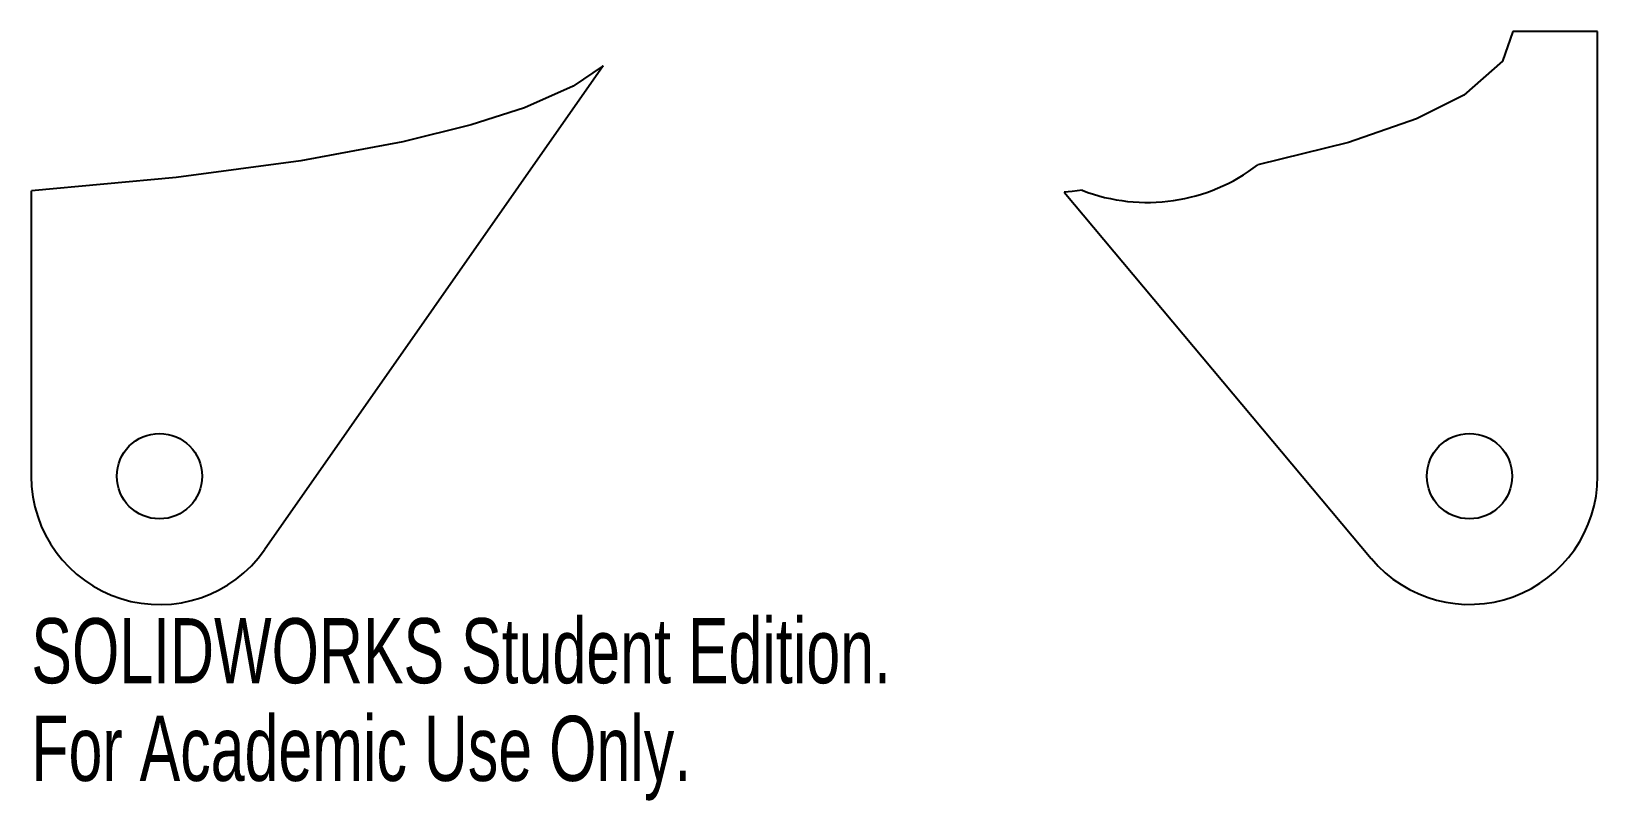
# Model space of a CAD drawing. Header units: millimetres. Extents: x 271 to 387, y 116 to 173.
import ezdxf

# ---------------------------------------------------------------- set-up
doc = ezdxf.new("R2010")
doc.units = ezdxf.units.MM
doc.styles.add('SLDTEXTSTYLE0', font='TXT', dxfattribs={"width": 0.7})

msp = doc.modelspace()

# ---------------------------------------------------------------- linework, layer by layer
at = {"color": 7, "linetype": 'Continuous'}
for p, q in [((387.07, 172.72), (380.78, 172.72)), ((387.07, 139.7), (387.07, 172.72)), ((313.17, 170.17), (288.02, 134.24)), ((270.69, 139.7), (270.69, 160.88)), ((347.42, 160.79), (370.25, 133.58))]:
    msp.add_line(p, q, dxfattribs=at)
at = {"color": 7, "linetype": 'Continuous', "flags": 128}
for points in [[(380.78, 172.72), (380, 170.5), (377.12, 167.99), (373.62, 166.22), (368.57, 164.46), (361.83, 162.82)], [(313.17, 170.17), (310.94, 168.65), (307.34, 167.05), (303.38, 165.77), (298.3, 164.51), (290.71, 163.1), (281.45, 161.86), (270.69, 160.88)], [(348.77, 160.92), (348.02, 160.84), (347.42, 160.79)]]:
    msp.add_lwpolyline(points, dxfattribs=at)
at = {"color": 7, "linetype": 'Continuous'}
for centre in [(280.21, 139.7), (377.55, 139.7)]:
    msp.add_circle(centre, 3.17, dxfattribs=at)
for centre, radius, start, end in [((353.61, 173.47), 13.45, 248.9242, 307.6707), ((280.21, 139.7), 9.53, 180, 325), ((377.55, 139.7), 9.52, 220, 0)]:
    msp.add_arc(centre, radius, start, end, dxfattribs=at)

# ---------------------------------------------------------------- texts
at = {"color": 7, "linetype": 'Continuous', "char_height": 4.8336, "attachment_point": 1, "style": 'SLDTEXTSTYLE0'}
for s, insert in [('SOLIDWORKS Student Edition.', (270.69, 129.16)), ('For Academic Use Only.', (270.69, 121.91))]:
    msp.add_mtext(s, dxfattribs=dict(at, insert=insert))

doc.saveas('drawing.dxf')
